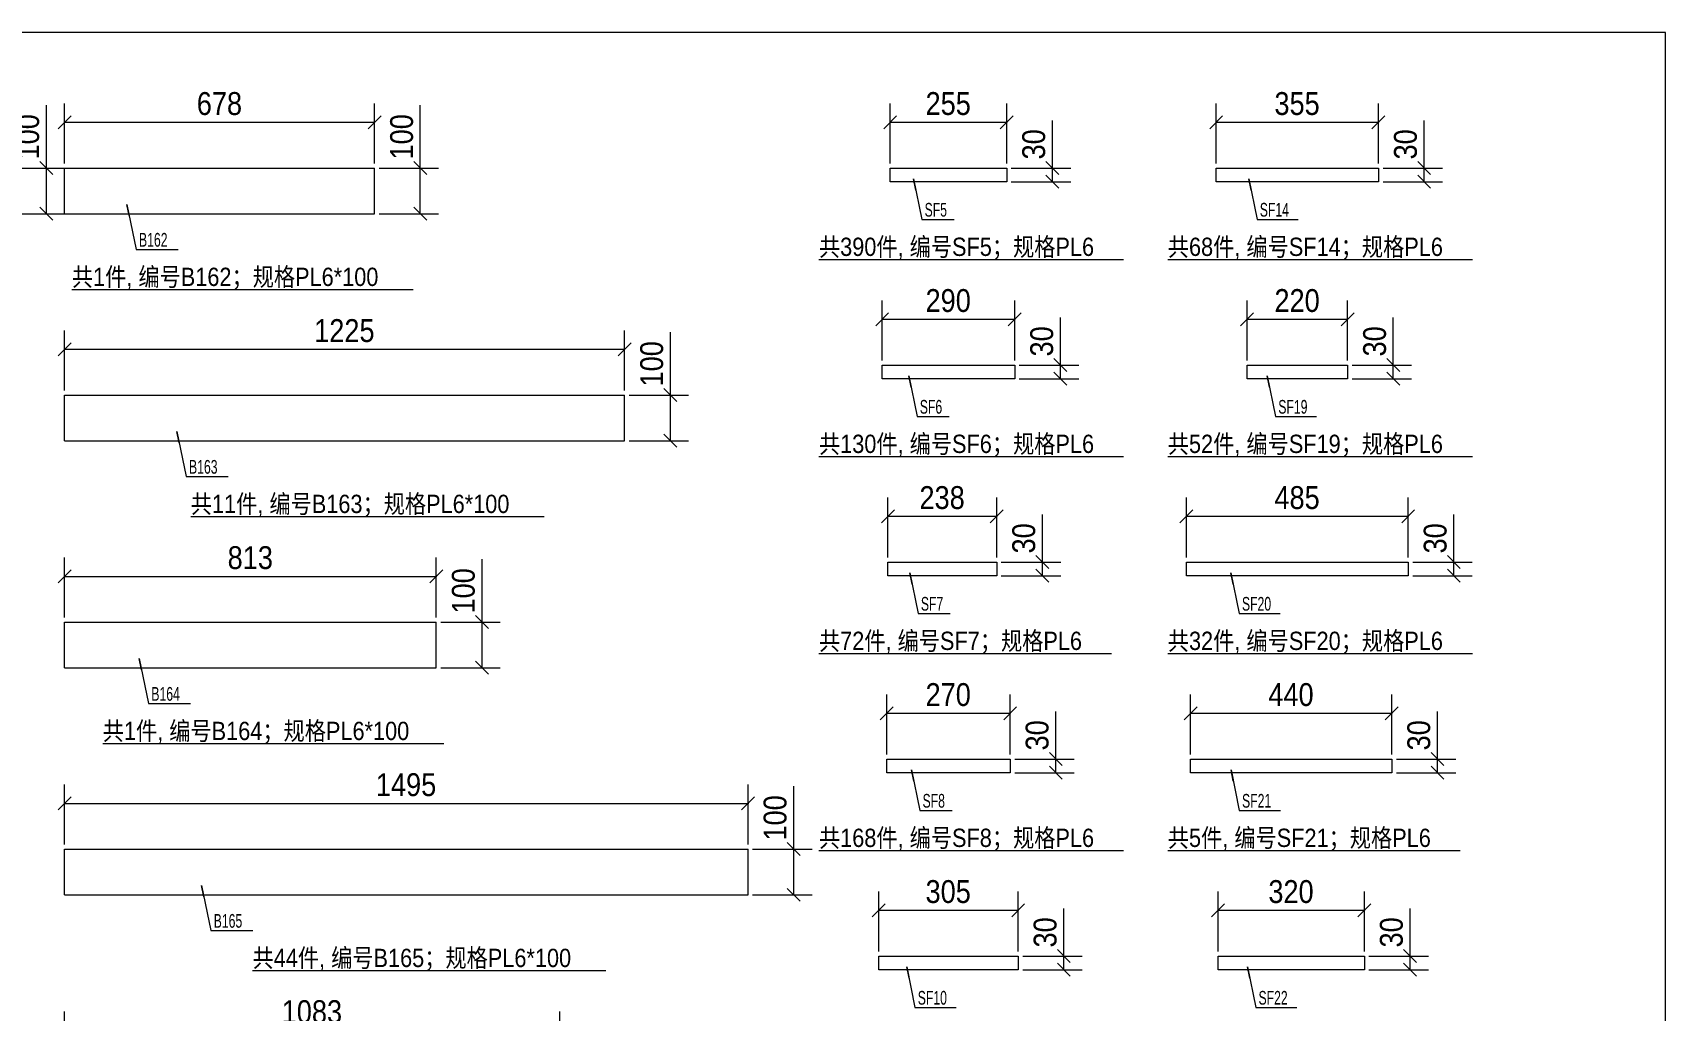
# Model space of a CAD drawing. Header units: inches. Extents: x 0 to 1938, y -2180 to 0.
# Drawn here: x 1580.3 to 1937.5, y -653.8 to -440 of the extents above; entities that cross this region are included whole.
import ezdxf

# ---------------------------------------------------------------- set-up
doc = ezdxf.new("R2010")
doc.units = ezdxf.units.IN
doc.header["$MEASUREMENT"] = 0
doc.linetypes.add('XKITLINE00', pattern=[0])
for name, color, linetype, lineweight in [('DrawingSheet', 5, 'Continuous', 0), ('OtherObjectType', 1, 'Continuous', 0), ('Part', 2, 'Continuous', 0), ('PartMark', 3, 'Continuous', 0), ('Z-DIMENSIONS', 1, 'Continuous', 0)]:
    doc.layers.add(name, color=color, linetype=linetype, lineweight=lineweight)
doc.styles.add('Arial Narrow', font='ARIAL.TTF')
doc.styles.add('romsim', font='ARIAL.TTF')
doc.styles.add('宋体', font='ARIAL.TTF')

# ---------------------------------------------------------------- blocks, each defined once
blk = doc.blocks.new('*A2324')
at = {"layer": 'Part', "color": 2, "linetype": 'XKITLINE00', "lineweight": 0}
for p, q in [((284.85, 385.4), (284.85, 395.4)), ((284.85, 395.4), (352.65, 395.4)), ((352.65, 385.4), (352.65, 395.4)), ((284.85, 385.4), (352.65, 385.4))]:
    blk.add_line(p, q, dxfattribs=at)
blk = doc.blocks.new('*A2325')
at = {"layer": 'Part', "color": 2, "linetype": 'XKITLINE00', "lineweight": 0}
for p, q in [((284.85, 335.75), (284.85, 345.75)), ((284.85, 345.75), (407.35, 345.75)), ((407.35, 335.75), (407.35, 345.75)), ((284.85, 335.75), (407.35, 335.75))]:
    blk.add_line(p, q, dxfattribs=at)
blk = doc.blocks.new('*A2326')
at = {"layer": 'Part', "color": 2, "linetype": 'XKITLINE00', "lineweight": 0}
for p, q in [((284.85, 286.1), (284.85, 296.1)), ((284.85, 296.1), (366.15, 296.1)), ((366.15, 286.1), (366.15, 296.1)), ((284.85, 286.1), (366.15, 286.1))]:
    blk.add_line(p, q, dxfattribs=at)
blk = doc.blocks.new('*A2327')
at = {"layer": 'Part', "color": 2, "linetype": 'XKITLINE00', "lineweight": 0}
for p, q in [((284.85, 236.45), (284.85, 246.45)), ((284.85, 246.45), (434.35, 246.45)), ((434.35, 236.45), (434.35, 246.45)), ((284.85, 236.45), (434.35, 236.45))]:
    blk.add_line(p, q, dxfattribs=at)
blk = doc.blocks.new('*A2331')
at = {"layer": 'Part', "color": 2, "linetype": 'XKITLINE00', "lineweight": 0}
for p, q in [((465.42, 392.4), (465.42, 395.4)), ((465.42, 395.4), (490.92, 395.4)), ((490.92, 395.4), (490.92, 392.4)), ((490.92, 392.4), (465.42, 392.4))]:
    blk.add_line(p, q, dxfattribs=at)
blk = doc.blocks.new('*A2332')
at = {"layer": 'Part', "color": 2, "linetype": 'XKITLINE00', "lineweight": 0}
for p, q in [((463.67, 349.32), (463.67, 352.32)), ((463.67, 352.32), (492.67, 352.32)), ((492.67, 352.32), (492.67, 349.32)), ((492.67, 349.32), (463.67, 349.32))]:
    blk.add_line(p, q, dxfattribs=at)
blk = doc.blocks.new('*A2333')
at = {"layer": 'Part', "color": 2, "linetype": 'XKITLINE00', "lineweight": 0}
for p, q in [((464.94, 306.23), (464.94, 309.23)), ((464.94, 309.23), (488.74, 309.23)), ((488.74, 309.23), (488.74, 306.23)), ((488.74, 306.23), (464.94, 306.23))]:
    blk.add_line(p, q, dxfattribs=at)
blk = doc.blocks.new('*A2334')
at = {"layer": 'Part', "color": 2, "linetype": 'XKITLINE00', "lineweight": 0}
for p, q in [((464.67, 263.15), (464.67, 266.15)), ((464.67, 266.15), (491.67, 266.15)), ((491.67, 266.15), (491.67, 263.15)), ((491.67, 263.15), (464.67, 263.15))]:
    blk.add_line(p, q, dxfattribs=at)
blk = doc.blocks.new('*A2335')
at = {"layer": 'Part', "color": 2, "linetype": 'XKITLINE00', "lineweight": 0}
for p, q in [((462.92, 220.07), (462.92, 223.07)), ((462.92, 223.07), (493.42, 223.07)), ((493.42, 223.07), (493.42, 220.07)), ((493.42, 220.07), (462.92, 220.07))]:
    blk.add_line(p, q, dxfattribs=at)
blk = doc.blocks.new('*A2339')
at = {"layer": 'Part', "color": 2, "linetype": 'XKITLINE00', "lineweight": 0}
for p, q in [((536.74, 392.4), (536.74, 395.4)), ((536.74, 395.4), (572.24, 395.4)), ((572.24, 395.4), (572.24, 392.4)), ((572.24, 392.4), (536.74, 392.4))]:
    blk.add_line(p, q, dxfattribs=at)
blk = doc.blocks.new('*A2340')
at = {"layer": 'Part', "color": 2, "linetype": 'XKITLINE00', "lineweight": 0}
for p, q in [((543.49, 349.32), (543.49, 352.32)), ((543.49, 352.32), (565.49, 352.32)), ((565.49, 352.32), (565.49, 349.32)), ((565.49, 349.32), (543.49, 349.32))]:
    blk.add_line(p, q, dxfattribs=at)
blk = doc.blocks.new('*A2341')
at = {"layer": 'Part', "color": 2, "linetype": 'XKITLINE00', "lineweight": 0}
for p, q in [((530.24, 306.23), (530.24, 309.23)), ((530.24, 309.23), (578.74, 309.23)), ((578.74, 309.23), (578.74, 306.23)), ((578.74, 306.23), (530.24, 306.23))]:
    blk.add_line(p, q, dxfattribs=at)
blk = doc.blocks.new('*A2342')
at = {"layer": 'Part', "color": 2, "linetype": 'XKITLINE00', "lineweight": 0}
for p, q in [((531.16, 263.15), (531.16, 266.15)), ((531.16, 266.15), (575.16, 266.15)), ((575.16, 266.15), (575.16, 263.15)), ((575.16, 263.15), (531.16, 263.15))]:
    blk.add_line(p, q, dxfattribs=at)
blk = doc.blocks.new('*A2343')
at = {"layer": 'Part', "color": 2, "linetype": 'XKITLINE00', "lineweight": 0}
for p, q in [((537.16, 220.07), (537.16, 223.07)), ((537.16, 223.07), (569.16, 223.07)), ((569.16, 223.07), (569.16, 220.07)), ((569.16, 220.07), (537.16, 220.07))]:
    blk.add_line(p, q, dxfattribs=at)
blk = doc.blocks.new('*A2347')
at = {"layer": 'DrawingSheet', "color": 5, "linetype": 'XKITLINE00', "lineweight": 0}
for p, q in [((635, 425), (5, 425)), ((635, 5), (635, 425))]:
    blk.add_line(p, q, dxfattribs=at)
blk = doc.blocks.new('*A2398')
at = {"layer": 'Z-DIMENSIONS', "color": 4, "linetype": 'XKITLINE00', "lineweight": 0}
for p, q in [((280.85, 395.4), (280.85, 409.15)), ((280.85, 395.4), (280.85, 409.15)), ((279.43, 396.81), (282.26, 393.99)), ((271.85, 395.4), (284.85, 395.4)), ((280.85, 385.4), (280.85, 395.4)), ((279.43, 386.81), (282.26, 383.99)), ((271.85, 385.4), (284.85, 385.4))]:
    blk.add_line(p, q, dxfattribs=at)
at = {"layer": 'Z-DIMENSIONS', "color": 7}
for p in [(280.85, 395.4), (280.85, 385.4)]:
    blk.add_point(p, dxfattribs=at)
at = {"layer": 'Z-DIMENSIONS', "color": 7, "style": 'Arial Narrow', "width": 0.85}
blk.add_text('100', height=5, rotation=90.0002, dxfattribs=at).set_placement((279.25, 397.27))
blk = doc.blocks.new('*A2424')
at = {"layer": 'OtherObjectType', "color": 6, "linetype": 'XKITLINE00', "lineweight": 0}
blk.add_line((286.42, 368.85), (361.07, 368.85), dxfattribs=at)
at = {"layer": 'OtherObjectType', "color": 3, "style": '宋体', "width": 0.85}
blk.add_text('共1件, 编号B162；规格PL6*100', height=4, dxfattribs=at).set_placement((286.42, 369.6))
blk = doc.blocks.new('*A2425')
at = {"layer": 'Z-DIMENSIONS', "color": 4, "linetype": 'XKITLINE00', "lineweight": 0}
for p, q in [((284.85, 396.4), (284.85, 409.5)), ((352.65, 396.4), (352.65, 409.5)), ((286.26, 406.81), (283.43, 403.99)), ((284.85, 405.4), (352.65, 405.4)), ((354.06, 406.81), (351.23, 403.99))]:
    blk.add_line(p, q, dxfattribs=at)
at = {"layer": 'Z-DIMENSIONS', "color": 7}
for p in [(284.85, 405.4), (352.65, 405.4)]:
    blk.add_point(p, dxfattribs=at)
at = {"layer": 'Z-DIMENSIONS', "color": 7, "style": 'Arial Narrow', "width": 0.85}
blk.add_text('678', height=5, dxfattribs=at).set_placement((313.75, 407))
blk = doc.blocks.new('*A2426')
at = {"layer": 'Z-DIMENSIONS', "color": 4, "linetype": 'XKITLINE00', "lineweight": 0}
for p, q in [((362.65, 395.4), (362.65, 409.15)), ((362.65, 395.4), (362.65, 409.15)), ((361.23, 396.81), (364.06, 393.99)), ((353.65, 395.4), (366.65, 395.4)), ((362.65, 385.4), (362.65, 395.4)), ((361.23, 386.81), (364.06, 383.99)), ((353.65, 385.4), (366.65, 385.4))]:
    blk.add_line(p, q, dxfattribs=at)
at = {"layer": 'Z-DIMENSIONS', "color": 7}
for p in [(362.65, 395.4), (362.65, 385.4)]:
    blk.add_point(p, dxfattribs=at)
at = {"layer": 'Z-DIMENSIONS', "color": 7, "style": 'Arial Narrow', "width": 0.85}
blk.add_text('100', height=5, rotation=90.0002, dxfattribs=at).set_placement((361.05, 397.27))
blk = doc.blocks.new('*A2427')
at = {"layer": 'PartMark', "color": 4, "linetype": 'XKITLINE00', "lineweight": 0}
for p, q in [((298.44, 387.43), (300.51, 377.6)), ((298.95, 384.98), (298.44, 387.43)), ((300.51, 377.6), (309.69, 377.6))]:
    blk.add_line(p, q, dxfattribs=at)
at = {"layer": 'PartMark', "color": 1, "style": 'romsim', "width": 0.6375}
blk.add_text('B162', height=3, dxfattribs=at).set_placement((301.11, 378.2))
blk = doc.blocks.new('*A2428')
at = {"layer": 'OtherObjectType', "color": 6, "linetype": 'XKITLINE00', "lineweight": 0}
blk.add_line((312.44, 319.2), (389.75, 319.2), dxfattribs=at)
at = {"layer": 'OtherObjectType', "color": 3, "style": '宋体', "width": 0.85}
blk.add_text('共11件, 编号B163；规格PL6*100', height=4, dxfattribs=at).set_placement((312.44, 319.95))
blk = doc.blocks.new('*A2429')
at = {"layer": 'Z-DIMENSIONS', "color": 4, "linetype": 'XKITLINE00', "lineweight": 0}
for p, q in [((286.26, 357.17), (283.43, 354.34)), ((284.85, 346.75), (284.85, 359.85)), ((408.76, 357.17), (405.93, 354.34)), ((407.35, 346.75), (407.35, 359.85)), ((284.85, 355.75), (407.35, 355.75))]:
    blk.add_line(p, q, dxfattribs=at)
at = {"layer": 'Z-DIMENSIONS', "color": 7}
for p in [(284.85, 355.75), (407.35, 355.75)]:
    blk.add_point(p, dxfattribs=at)
at = {"layer": 'Z-DIMENSIONS', "color": 7, "style": 'Arial Narrow', "width": 0.85}
blk.add_text('1225', height=5, dxfattribs=at).set_placement((339.43, 357.35))
blk = doc.blocks.new('*A2430')
at = {"layer": 'Z-DIMENSIONS', "color": 4, "linetype": 'XKITLINE00', "lineweight": 0}
for p, q in [((417.35, 345.75), (417.35, 359.5)), ((417.35, 345.75), (417.35, 359.5)), ((415.93, 347.17), (418.76, 344.34)), ((408.35, 345.75), (421.35, 345.75)), ((417.35, 335.75), (417.35, 345.75)), ((408.35, 335.75), (421.35, 335.75)), ((415.93, 337.17), (418.76, 334.34))]:
    blk.add_line(p, q, dxfattribs=at)
at = {"layer": 'Z-DIMENSIONS', "color": 7}
for p in [(417.35, 345.75), (417.35, 335.75)]:
    blk.add_point(p, dxfattribs=at)
at = {"layer": 'Z-DIMENSIONS', "color": 7, "style": 'Arial Narrow', "width": 0.85}
blk.add_text('100', height=5, rotation=90.0002, dxfattribs=at).set_placement((415.75, 347.63))
blk = doc.blocks.new('*A2431')
at = {"layer": 'PartMark', "color": 4, "linetype": 'XKITLINE00', "lineweight": 0}
for p, q in [((309.38, 337.78), (311.45, 327.95)), ((309.89, 335.33), (309.38, 337.78)), ((311.45, 327.95), (320.63, 327.95))]:
    blk.add_line(p, q, dxfattribs=at)
at = {"layer": 'PartMark', "color": 1, "style": 'romsim', "width": 0.6375}
blk.add_text('B163', height=3, dxfattribs=at).set_placement((312.05, 328.55))
blk = doc.blocks.new('*A2432')
at = {"layer": 'OtherObjectType', "color": 6, "linetype": 'XKITLINE00', "lineweight": 0}
blk.add_line((293.17, 269.55), (367.82, 269.55), dxfattribs=at)
at = {"layer": 'OtherObjectType', "color": 3, "style": '宋体', "width": 0.85}
blk.add_text('共1件, 编号B164；规格PL6*100', height=4, dxfattribs=at).set_placement((293.17, 270.3))
blk = doc.blocks.new('*A2433')
at = {"layer": 'Z-DIMENSIONS', "color": 4, "linetype": 'XKITLINE00', "lineweight": 0}
for p, q in [((286.26, 307.52), (283.43, 304.69)), ((284.85, 297.1), (284.85, 310.2)), ((367.56, 307.52), (364.73, 304.69)), ((366.15, 297.1), (366.15, 310.2)), ((284.85, 306.1), (366.15, 306.1))]:
    blk.add_line(p, q, dxfattribs=at)
at = {"layer": 'Z-DIMENSIONS', "color": 7}
for p in [(284.85, 306.1), (366.15, 306.1)]:
    blk.add_point(p, dxfattribs=at)
at = {"layer": 'Z-DIMENSIONS', "color": 7, "style": 'Arial Narrow', "width": 0.85}
blk.add_text('813', height=5, dxfattribs=at).set_placement((320.5, 307.7))
blk = doc.blocks.new('*A2434')
at = {"layer": 'Z-DIMENSIONS', "color": 4, "linetype": 'XKITLINE00', "lineweight": 0}
for p, q in [((376.15, 296.1), (376.15, 309.85)), ((376.15, 296.1), (376.15, 309.85)), ((374.73, 297.52), (377.56, 294.69)), ((367.15, 296.1), (380.15, 296.1)), ((376.15, 286.1), (376.15, 296.1)), ((367.15, 286.1), (380.15, 286.1)), ((374.73, 287.52), (377.56, 284.69))]:
    blk.add_line(p, q, dxfattribs=at)
at = {"layer": 'Z-DIMENSIONS', "color": 7}
for p in [(376.15, 296.1), (376.15, 286.1)]:
    blk.add_point(p, dxfattribs=at)
at = {"layer": 'Z-DIMENSIONS', "color": 7, "style": 'Arial Narrow', "width": 0.85}
blk.add_text('100', height=5, rotation=90.0002, dxfattribs=at).set_placement((374.55, 297.98))
blk = doc.blocks.new('*A2435')
at = {"layer": 'PartMark', "color": 4, "linetype": 'XKITLINE00', "lineweight": 0}
for p, q in [((301.14, 288.13), (303.21, 278.3)), ((301.65, 285.69), (301.14, 288.13)), ((303.21, 278.3), (312.39, 278.3))]:
    blk.add_line(p, q, dxfattribs=at)
at = {"layer": 'PartMark', "color": 1, "style": 'romsim', "width": 0.6375}
blk.add_text('B164', height=3, dxfattribs=at).set_placement((303.81, 278.9))
blk = doc.blocks.new('*A2436')
at = {"layer": 'OtherObjectType', "color": 6, "linetype": 'XKITLINE00', "lineweight": 0}
blk.add_line((325.94, 219.91), (403.25, 219.91), dxfattribs=at)
at = {"layer": 'OtherObjectType', "color": 3, "style": '宋体', "width": 0.85}
blk.add_text('共44件, 编号B165；规格PL6*100', height=4, dxfattribs=at).set_placement((325.94, 220.66))
blk = doc.blocks.new('*A2437')
at = {"layer": 'Z-DIMENSIONS', "color": 4, "linetype": 'XKITLINE00', "lineweight": 0}
for p, q in [((286.26, 257.87), (283.43, 255.04)), ((284.85, 247.45), (284.85, 260.55)), ((435.76, 257.87), (432.93, 255.04)), ((434.35, 247.45), (434.35, 260.55)), ((284.85, 256.45), (434.35, 256.45))]:
    blk.add_line(p, q, dxfattribs=at)
at = {"layer": 'Z-DIMENSIONS', "color": 7}
for p in [(284.85, 256.45), (434.35, 256.45)]:
    blk.add_point(p, dxfattribs=at)
at = {"layer": 'Z-DIMENSIONS', "color": 7, "style": 'Arial Narrow', "width": 0.85}
blk.add_text('1495', height=5, dxfattribs=at).set_placement((352.93, 258.05))
blk = doc.blocks.new('*A2438')
at = {"layer": 'Z-DIMENSIONS', "color": 4, "linetype": 'XKITLINE00', "lineweight": 0}
for p, q in [((444.35, 246.45), (444.35, 260.2)), ((444.35, 246.45), (444.35, 260.2)), ((435.35, 246.45), (448.35, 246.45)), ((442.93, 247.87), (445.76, 245.04)), ((444.35, 236.45), (444.35, 246.45)), ((435.35, 236.45), (448.35, 236.45)), ((442.93, 237.87), (445.76, 235.04))]:
    blk.add_line(p, q, dxfattribs=at)
at = {"layer": 'Z-DIMENSIONS', "color": 7}
for p in [(444.35, 246.45), (444.35, 236.45)]:
    blk.add_point(p, dxfattribs=at)
at = {"layer": 'Z-DIMENSIONS', "color": 7, "style": 'Arial Narrow', "width": 0.85}
blk.add_text('100', height=5, rotation=90.0002, dxfattribs=at).set_placement((442.75, 248.33))
blk = doc.blocks.new('*A2439')
at = {"layer": 'PartMark', "color": 4, "linetype": 'XKITLINE00', "lineweight": 0}
for p, q in [((314.78, 238.48), (316.85, 228.66)), ((315.29, 236.04), (314.78, 238.48)), ((316.85, 228.66), (326.03, 228.66))]:
    blk.add_line(p, q, dxfattribs=at)
at = {"layer": 'PartMark', "color": 1, "style": 'romsim', "width": 0.6375}
blk.add_text('B165', height=3, dxfattribs=at).set_placement((317.45, 229.26))
blk = doc.blocks.new('*A2441')
at = {"layer": 'Z-DIMENSIONS', "color": 4, "linetype": 'XKITLINE00', "lineweight": 0}
for p, q in [((284.85, 197.81), (284.85, 210.91)), ((393.15, 197.81), (393.15, 210.91)), ((286.26, 208.22), (283.43, 205.39)), ((394.56, 208.22), (391.73, 205.39)), ((284.85, 206.81), (393.15, 206.81))]:
    blk.add_line(p, q, dxfattribs=at)
at = {"layer": 'Z-DIMENSIONS', "color": 7}
for p in [(284.85, 206.81), (393.15, 206.81)]:
    blk.add_point(p, dxfattribs=at)
at = {"layer": 'Z-DIMENSIONS', "color": 7, "style": 'Arial Narrow', "width": 0.85}
blk.add_text('1083', height=5, dxfattribs=at).set_placement((332.33, 208.41))
blk = doc.blocks.new('*A2460')
at = {"layer": 'OtherObjectType', "color": 6, "linetype": 'XKITLINE00', "lineweight": 0}
blk.add_line((449.85, 375.42), (516.5, 375.42), dxfattribs=at)
at = {"layer": 'OtherObjectType', "color": 3, "style": '宋体', "width": 0.85}
blk.add_text('共390件, 编号SF5；规格PL6', height=4, dxfattribs=at).set_placement((449.85, 376.17))
blk = doc.blocks.new('*A2461')
at = {"layer": 'Z-DIMENSIONS', "color": 4, "linetype": 'XKITLINE00', "lineweight": 0}
for p, q in [((500.92, 395.4), (500.92, 405.82)), ((500.92, 395.4), (500.92, 405.82)), ((499.51, 396.81), (502.34, 393.99)), ((491.92, 395.4), (504.92, 395.4)), ((499.51, 393.81), (502.34, 390.99)), ((500.92, 392.4), (500.92, 395.4)), ((491.92, 392.4), (504.92, 392.4))]:
    blk.add_line(p, q, dxfattribs=at)
at = {"layer": 'Z-DIMENSIONS', "color": 7}
for p in [(500.92, 395.4), (500.92, 392.4)]:
    blk.add_point(p, dxfattribs=at)
at = {"layer": 'Z-DIMENSIONS', "color": 7, "style": 'Arial Narrow', "width": 0.85}
blk.add_text('30', height=5, rotation=90.0002, dxfattribs=at).set_placement((499.32, 397.28))
blk = doc.blocks.new('*A2462')
at = {"layer": 'Z-DIMENSIONS', "color": 4, "linetype": 'XKITLINE00', "lineweight": 0}
for p, q in [((465.42, 396.4), (465.42, 409.5)), ((490.92, 396.4), (490.92, 409.5)), ((466.84, 406.81), (464.01, 403.99)), ((465.42, 405.4), (490.92, 405.4)), ((492.34, 406.81), (489.51, 403.99))]:
    blk.add_line(p, q, dxfattribs=at)
at = {"layer": 'Z-DIMENSIONS', "color": 7}
for p in [(465.42, 405.4), (490.92, 405.4)]:
    blk.add_point(p, dxfattribs=at)
at = {"layer": 'Z-DIMENSIONS', "color": 7, "style": 'Arial Narrow', "width": 0.85}
blk.add_text('255', height=5, dxfattribs=at).set_placement((473.17, 407))
blk = doc.blocks.new('*A2463')
at = {"layer": 'PartMark', "color": 4, "linetype": 'XKITLINE00', "lineweight": 0}
for p, q in [((470.55, 393.03), (472.36, 384.17)), ((471.05, 390.58), (470.55, 393.03)), ((472.36, 384.17), (479.41, 384.17))]:
    blk.add_line(p, q, dxfattribs=at)
at = {"layer": 'PartMark', "color": 4, "style": 'romsim', "width": 0.6375}
blk.add_text('SF5', height=3, dxfattribs=at).set_placement((472.96, 384.77))
blk = doc.blocks.new('*A2464')
at = {"layer": 'OtherObjectType', "color": 6, "linetype": 'XKITLINE00', "lineweight": 0}
blk.add_line((449.85, 332.33), (516.5, 332.33), dxfattribs=at)
at = {"layer": 'OtherObjectType', "color": 3, "style": '宋体', "width": 0.85}
blk.add_text('共130件, 编号SF6；规格PL6', height=4, dxfattribs=at).set_placement((449.85, 333.08))
blk = doc.blocks.new('*A2465')
at = {"layer": 'Z-DIMENSIONS', "color": 4, "linetype": 'XKITLINE00', "lineweight": 0}
for p, q in [((502.67, 352.32), (502.67, 362.73)), ((502.67, 352.32), (502.67, 362.73)), ((501.26, 353.73), (504.09, 350.9)), ((493.67, 352.32), (506.67, 352.32)), ((501.26, 350.73), (504.09, 347.9)), ((502.67, 349.32), (502.67, 352.32)), ((493.67, 349.32), (506.67, 349.32))]:
    blk.add_line(p, q, dxfattribs=at)
at = {"layer": 'Z-DIMENSIONS', "color": 7}
for p in [(502.67, 352.32), (502.67, 349.32)]:
    blk.add_point(p, dxfattribs=at)
at = {"layer": 'Z-DIMENSIONS', "color": 7, "style": 'Arial Narrow', "width": 0.85}
blk.add_text('30', height=5, rotation=90.0002, dxfattribs=at).set_placement((501.07, 354.19))
blk = doc.blocks.new('*A2466')
at = {"layer": 'Z-DIMENSIONS', "color": 4, "linetype": 'XKITLINE00', "lineweight": 0}
for p, q in [((463.67, 353.32), (463.67, 366.42)), ((492.67, 353.32), (492.67, 366.42)), ((465.09, 363.73), (462.26, 360.9)), ((463.67, 362.32), (492.67, 362.32)), ((494.09, 363.73), (491.26, 360.9))]:
    blk.add_line(p, q, dxfattribs=at)
at = {"layer": 'Z-DIMENSIONS', "color": 7}
for p in [(463.67, 362.32), (492.67, 362.32)]:
    blk.add_point(p, dxfattribs=at)
at = {"layer": 'Z-DIMENSIONS', "color": 7, "style": 'Arial Narrow', "width": 0.85}
blk.add_text('290', height=5, dxfattribs=at).set_placement((473.17, 363.92))
blk = doc.blocks.new('*A2467')
at = {"layer": 'PartMark', "color": 4, "linetype": 'XKITLINE00', "lineweight": 0}
for p, q in [((469.5, 349.95), (471.31, 341.08)), ((470, 347.5), (469.5, 349.95)), ((471.31, 341.08), (478.36, 341.08))]:
    blk.add_line(p, q, dxfattribs=at)
at = {"layer": 'PartMark', "color": 4, "style": 'romsim', "width": 0.6375}
blk.add_text('SF6', height=3, dxfattribs=at).set_placement((471.91, 341.68))
blk = doc.blocks.new('*A2468')
at = {"layer": 'OtherObjectType', "color": 6, "linetype": 'XKITLINE00', "lineweight": 0}
blk.add_line((449.85, 289.25), (513.83, 289.25), dxfattribs=at)
at = {"layer": 'OtherObjectType', "color": 3, "style": '宋体', "width": 0.85}
blk.add_text('共72件, 编号SF7；规格PL6', height=4, dxfattribs=at).set_placement((449.85, 290))
blk = doc.blocks.new('*A2469')
at = {"layer": 'Z-DIMENSIONS', "color": 4, "linetype": 'XKITLINE00', "lineweight": 0}
for p, q in [((498.74, 309.23), (498.74, 319.65)), ((498.74, 309.23), (498.74, 319.65)), ((489.74, 309.23), (502.74, 309.23)), ((497.33, 310.65), (500.15, 307.82)), ((497.33, 307.65), (500.15, 304.82)), ((498.74, 306.23), (498.74, 309.23)), ((489.74, 306.23), (502.74, 306.23))]:
    blk.add_line(p, q, dxfattribs=at)
at = {"layer": 'Z-DIMENSIONS', "color": 7}
for p in [(498.74, 309.23), (498.74, 306.23)]:
    blk.add_point(p, dxfattribs=at)
at = {"layer": 'Z-DIMENSIONS', "color": 7, "style": 'Arial Narrow', "width": 0.85}
blk.add_text('30', height=5, rotation=90.0002, dxfattribs=at).set_placement((497.14, 311.11))
blk = doc.blocks.new('*A2470')
at = {"layer": 'Z-DIMENSIONS', "color": 4, "linetype": 'XKITLINE00', "lineweight": 0}
for p, q in [((464.94, 310.23), (464.94, 323.33)), ((488.74, 310.23), (488.74, 323.33)), ((466.35, 320.65), (463.53, 317.82)), ((464.94, 319.23), (488.74, 319.23)), ((490.15, 320.65), (487.33, 317.82))]:
    blk.add_line(p, q, dxfattribs=at)
at = {"layer": 'Z-DIMENSIONS', "color": 7}
for p in [(464.94, 319.23), (488.74, 319.23)]:
    blk.add_point(p, dxfattribs=at)
at = {"layer": 'Z-DIMENSIONS', "color": 7, "style": 'Arial Narrow', "width": 0.85}
blk.add_text('238', height=5, dxfattribs=at).set_placement((471.84, 320.83))
blk = doc.blocks.new('*A2471')
at = {"layer": 'PartMark', "color": 4, "linetype": 'XKITLINE00', "lineweight": 0}
for p, q in [((469.73, 306.86), (471.54, 298)), ((470.23, 304.41), (469.73, 306.86)), ((471.54, 298), (478.58, 298))]:
    blk.add_line(p, q, dxfattribs=at)
at = {"layer": 'PartMark', "color": 4, "style": 'romsim', "width": 0.6375}
blk.add_text('SF7', height=3, dxfattribs=at).set_placement((472.14, 298.6))
blk = doc.blocks.new('*A2472')
at = {"layer": 'OtherObjectType', "color": 6, "linetype": 'XKITLINE00', "lineweight": 0}
blk.add_line((449.85, 246.17), (516.5, 246.17), dxfattribs=at)
at = {"layer": 'OtherObjectType', "color": 3, "style": '宋体', "width": 0.85}
blk.add_text('共168件, 编号SF8；规格PL6', height=4, dxfattribs=at).set_placement((449.85, 246.92))
blk = doc.blocks.new('*A2473')
at = {"layer": 'Z-DIMENSIONS', "color": 4, "linetype": 'XKITLINE00', "lineweight": 0}
for p, q in [((501.67, 266.15), (501.67, 276.57)), ((501.67, 266.15), (501.67, 276.57)), ((492.67, 266.15), (505.67, 266.15)), ((500.26, 267.57), (503.09, 264.74)), ((500.26, 264.57), (503.09, 261.74)), ((501.67, 263.15), (501.67, 266.15)), ((492.67, 263.15), (505.67, 263.15))]:
    blk.add_line(p, q, dxfattribs=at)
at = {"layer": 'Z-DIMENSIONS', "color": 7}
for p in [(501.67, 266.15), (501.67, 263.15)]:
    blk.add_point(p, dxfattribs=at)
at = {"layer": 'Z-DIMENSIONS', "color": 7, "style": 'Arial Narrow', "width": 0.85}
blk.add_text('30', height=5, rotation=90.0002, dxfattribs=at).set_placement((500.07, 268.03))
blk = doc.blocks.new('*A2474')
at = {"layer": 'Z-DIMENSIONS', "color": 4, "linetype": 'XKITLINE00', "lineweight": 0}
for p, q in [((464.67, 267.15), (464.67, 280.25)), ((491.67, 267.15), (491.67, 280.25)), ((466.09, 277.57), (463.26, 274.74)), ((464.67, 276.15), (491.67, 276.15)), ((493.09, 277.57), (490.26, 274.74))]:
    blk.add_line(p, q, dxfattribs=at)
at = {"layer": 'Z-DIMENSIONS', "color": 7}
for p in [(464.67, 276.15), (491.67, 276.15)]:
    blk.add_point(p, dxfattribs=at)
at = {"layer": 'Z-DIMENSIONS', "color": 7, "style": 'Arial Narrow', "width": 0.85}
blk.add_text('270', height=5, dxfattribs=at).set_placement((473.17, 277.75))
blk = doc.blocks.new('*A2475')
at = {"layer": 'PartMark', "color": 4, "linetype": 'XKITLINE00', "lineweight": 0}
for p, q in [((470.1, 263.78), (471.91, 254.92)), ((470.6, 261.33), (470.1, 263.78)), ((471.91, 254.92), (478.96, 254.92))]:
    blk.add_line(p, q, dxfattribs=at)
at = {"layer": 'PartMark', "color": 4, "style": 'romsim', "width": 0.6375}
blk.add_text('SF8', height=3, dxfattribs=at).set_placement((472.51, 255.52))
blk = doc.blocks.new('*A2477')
at = {"layer": 'Z-DIMENSIONS', "color": 4, "linetype": 'XKITLINE00', "lineweight": 0}
for p, q in [((503.42, 223.07), (503.42, 233.48)), ((503.42, 223.07), (503.42, 233.48)), ((494.42, 223.07), (507.42, 223.07)), ((502.01, 224.48), (504.84, 221.66)), ((502.01, 221.48), (504.84, 218.66)), ((503.42, 220.07), (503.42, 223.07)), ((494.42, 220.07), (507.42, 220.07))]:
    blk.add_line(p, q, dxfattribs=at)
at = {"layer": 'Z-DIMENSIONS', "color": 7}
for p in [(503.42, 223.07), (503.42, 220.07)]:
    blk.add_point(p, dxfattribs=at)
at = {"layer": 'Z-DIMENSIONS', "color": 7, "style": 'Arial Narrow', "width": 0.85}
blk.add_text('30', height=5, rotation=90.0002, dxfattribs=at).set_placement((501.82, 224.94))
blk = doc.blocks.new('*A2478')
at = {"layer": 'Z-DIMENSIONS', "color": 4, "linetype": 'XKITLINE00', "lineweight": 0}
for p, q in [((462.92, 224.07), (462.92, 237.17)), ((493.42, 224.07), (493.42, 237.17)), ((464.34, 234.48), (461.51, 231.66)), ((462.92, 233.07), (493.42, 233.07)), ((494.84, 234.48), (492.01, 231.66))]:
    blk.add_line(p, q, dxfattribs=at)
at = {"layer": 'Z-DIMENSIONS', "color": 7}
for p in [(462.92, 233.07), (493.42, 233.07)]:
    blk.add_point(p, dxfattribs=at)
at = {"layer": 'Z-DIMENSIONS', "color": 7, "style": 'Arial Narrow', "width": 0.85}
blk.add_text('305', height=5, dxfattribs=at).set_placement((473.17, 234.67))
blk = doc.blocks.new('*A2479')
at = {"layer": 'PartMark', "color": 4, "linetype": 'XKITLINE00', "lineweight": 0}
for p, q in [((469.05, 220.7), (470.86, 211.84)), ((469.55, 218.25), (469.05, 220.7)), ((470.86, 211.84), (479.86, 211.84))]:
    blk.add_line(p, q, dxfattribs=at)
at = {"layer": 'PartMark', "color": 4, "style": 'romsim', "width": 0.6375}
blk.add_text('SF10', height=3, dxfattribs=at).set_placement((471.46, 212.44))
blk = doc.blocks.new('*A2492')
at = {"layer": 'OtherObjectType', "color": 6, "linetype": 'XKITLINE00', "lineweight": 0}
blk.add_line((526.16, 375.42), (592.81, 375.42), dxfattribs=at)
at = {"layer": 'OtherObjectType', "color": 3, "style": '宋体', "width": 0.85}
blk.add_text('共68件, 编号SF14；规格PL6', height=4, dxfattribs=at).set_placement((526.16, 376.17))
blk = doc.blocks.new('*A2493')
at = {"layer": 'Z-DIMENSIONS', "color": 4, "linetype": 'XKITLINE00', "lineweight": 0}
for p, q in [((582.24, 395.4), (582.24, 405.82)), ((582.24, 395.4), (582.24, 405.82)), ((580.82, 396.81), (583.65, 393.99)), ((573.24, 395.4), (586.24, 395.4)), ((580.82, 393.81), (583.65, 390.99)), ((582.24, 392.4), (582.24, 395.4)), ((573.24, 392.4), (586.24, 392.4))]:
    blk.add_line(p, q, dxfattribs=at)
at = {"layer": 'Z-DIMENSIONS', "color": 7}
for p in [(582.24, 395.4), (582.24, 392.4)]:
    blk.add_point(p, dxfattribs=at)
at = {"layer": 'Z-DIMENSIONS', "color": 7, "style": 'Arial Narrow', "width": 0.85}
blk.add_text('30', height=5, rotation=90.0002, dxfattribs=at).set_placement((580.64, 397.27))
blk = doc.blocks.new('*A2494')
at = {"layer": 'Z-DIMENSIONS', "color": 4, "linetype": 'XKITLINE00', "lineweight": 0}
for p, q in [((536.74, 396.4), (536.74, 409.5)), ((572.24, 396.4), (572.24, 409.5)), ((538.15, 406.81), (535.32, 403.99)), ((536.74, 405.4), (572.24, 405.4)), ((573.65, 406.81), (570.82, 403.99))]:
    blk.add_line(p, q, dxfattribs=at)
at = {"layer": 'Z-DIMENSIONS', "color": 7}
for p in [(536.74, 405.4), (572.24, 405.4)]:
    blk.add_point(p, dxfattribs=at)
at = {"layer": 'Z-DIMENSIONS', "color": 7, "style": 'Arial Narrow', "width": 0.85}
blk.add_text('355', height=5, dxfattribs=at).set_placement((549.49, 407))
blk = doc.blocks.new('*A2495')
at = {"layer": 'PartMark', "color": 4, "linetype": 'XKITLINE00', "lineweight": 0}
for p, q in [((543.87, 393.03), (545.68, 384.17)), ((544.37, 390.58), (543.87, 393.03)), ((545.68, 384.17), (554.67, 384.17))]:
    blk.add_line(p, q, dxfattribs=at)
at = {"layer": 'PartMark', "color": 4, "style": 'romsim', "width": 0.6375}
blk.add_text('SF14', height=3, dxfattribs=at).set_placement((546.28, 384.77))
blk = doc.blocks.new('*A2496')
at = {"layer": 'OtherObjectType', "color": 6, "linetype": 'XKITLINE00', "lineweight": 0}
blk.add_line((526.16, 332.33), (592.81, 332.33), dxfattribs=at)
at = {"layer": 'OtherObjectType', "color": 3, "style": '宋体', "width": 0.85}
blk.add_text('共52件, 编号SF19；规格PL6', height=4, dxfattribs=at).set_placement((526.16, 333.08))
blk = doc.blocks.new('*A2497')
at = {"layer": 'Z-DIMENSIONS', "color": 4, "linetype": 'XKITLINE00', "lineweight": 0}
for p, q in [((543.49, 353.32), (543.49, 366.42)), ((565.49, 353.32), (565.49, 366.42)), ((544.9, 363.73), (542.07, 360.9)), ((543.49, 362.32), (565.49, 362.32)), ((566.9, 363.73), (564.07, 360.9))]:
    blk.add_line(p, q, dxfattribs=at)
at = {"layer": 'Z-DIMENSIONS', "color": 7}
for p in [(543.49, 362.32), (565.49, 362.32)]:
    blk.add_point(p, dxfattribs=at)
at = {"layer": 'Z-DIMENSIONS', "color": 7, "style": 'Arial Narrow', "width": 0.85}
blk.add_text('220', height=5, dxfattribs=at).set_placement((549.49, 363.92))
blk = doc.blocks.new('*A2498')
at = {"layer": 'Z-DIMENSIONS', "color": 4, "linetype": 'XKITLINE00', "lineweight": 0}
for p, q in [((575.49, 352.32), (575.49, 362.73)), ((575.49, 352.32), (575.49, 362.73)), ((574.07, 353.73), (576.9, 350.9)), ((566.49, 352.32), (579.49, 352.32)), ((574.07, 350.73), (576.9, 347.9)), ((575.49, 349.32), (575.49, 352.32)), ((566.49, 349.32), (579.49, 349.32))]:
    blk.add_line(p, q, dxfattribs=at)
at = {"layer": 'Z-DIMENSIONS', "color": 7}
for p in [(575.49, 352.32), (575.49, 349.32)]:
    blk.add_point(p, dxfattribs=at)
at = {"layer": 'Z-DIMENSIONS', "color": 7, "style": 'Arial Narrow', "width": 0.85}
blk.add_text('30', height=5, rotation=90.0002, dxfattribs=at).set_placement((573.89, 354.19))
blk = doc.blocks.new('*A2499')
at = {"layer": 'PartMark', "color": 4, "linetype": 'XKITLINE00', "lineweight": 0}
for p, q in [((547.92, 349.95), (549.73, 341.08)), ((548.42, 347.5), (547.92, 349.95)), ((549.73, 341.08), (558.72, 341.08))]:
    blk.add_line(p, q, dxfattribs=at)
at = {"layer": 'PartMark', "color": 4, "style": 'romsim', "width": 0.6375}
blk.add_text('SF19', height=3, dxfattribs=at).set_placement((550.33, 341.68))
blk = doc.blocks.new('*A2500')
at = {"layer": 'OtherObjectType', "color": 6, "linetype": 'XKITLINE00', "lineweight": 0}
blk.add_line((526.16, 289.25), (592.81, 289.25), dxfattribs=at)
at = {"layer": 'OtherObjectType', "color": 3, "style": '宋体', "width": 0.85}
blk.add_text('共32件, 编号SF20；规格PL6', height=4, dxfattribs=at).set_placement((526.16, 290))
blk = doc.blocks.new('*A2501')
at = {"layer": 'Z-DIMENSIONS', "color": 4, "linetype": 'XKITLINE00', "lineweight": 0}
for p, q in [((530.24, 310.23), (530.24, 323.33)), ((578.74, 310.23), (578.74, 323.33)), ((531.65, 320.65), (528.82, 317.82)), ((530.24, 319.23), (578.74, 319.23)), ((580.15, 320.65), (577.32, 317.82))]:
    blk.add_line(p, q, dxfattribs=at)
at = {"layer": 'Z-DIMENSIONS', "color": 7}
for p in [(530.24, 319.23), (578.74, 319.23)]:
    blk.add_point(p, dxfattribs=at)
at = {"layer": 'Z-DIMENSIONS', "color": 7, "style": 'Arial Narrow', "width": 0.85}
blk.add_text('485', height=5, dxfattribs=at).set_placement((549.49, 320.83))
blk = doc.blocks.new('*A2502')
at = {"layer": 'Z-DIMENSIONS', "color": 4, "linetype": 'XKITLINE00', "lineweight": 0}
for p, q in [((588.74, 309.23), (588.74, 319.65)), ((588.74, 309.23), (588.74, 319.65)), ((579.74, 309.23), (592.74, 309.23)), ((587.32, 310.65), (590.15, 307.82)), ((587.32, 307.65), (590.15, 304.82)), ((588.74, 306.23), (588.74, 309.23)), ((579.74, 306.23), (592.74, 306.23))]:
    blk.add_line(p, q, dxfattribs=at)
at = {"layer": 'Z-DIMENSIONS', "color": 7}
for p in [(588.74, 309.23), (588.74, 306.23)]:
    blk.add_point(p, dxfattribs=at)
at = {"layer": 'Z-DIMENSIONS', "color": 7, "style": 'Arial Narrow', "width": 0.85}
blk.add_text('30', height=5, rotation=90.0002, dxfattribs=at).set_placement((587.14, 311.11))
blk = doc.blocks.new('*A2503')
at = {"layer": 'PartMark', "color": 4, "linetype": 'XKITLINE00', "lineweight": 0}
for p, q in [((539.97, 306.86), (541.78, 298)), ((540.47, 304.41), (539.97, 306.86)), ((541.78, 298), (550.77, 298))]:
    blk.add_line(p, q, dxfattribs=at)
at = {"layer": 'PartMark', "color": 4, "style": 'romsim', "width": 0.6375}
blk.add_text('SF20', height=3, dxfattribs=at).set_placement((542.38, 298.6))
blk = doc.blocks.new('*A2504')
at = {"layer": 'OtherObjectType', "color": 6, "linetype": 'XKITLINE00', "lineweight": 0}
blk.add_line((526.16, 246.17), (590.15, 246.17), dxfattribs=at)
at = {"layer": 'OtherObjectType', "color": 3, "style": '宋体', "width": 0.85}
blk.add_text('共5件, 编号SF21；规格PL6', height=4, dxfattribs=at).set_placement((526.16, 246.92))
blk = doc.blocks.new('*A2505')
at = {"layer": 'Z-DIMENSIONS', "color": 4, "linetype": 'XKITLINE00', "lineweight": 0}
for p, q in [((531.16, 267.15), (531.16, 280.25)), ((575.16, 267.15), (575.16, 280.25)), ((532.57, 277.57), (529.74, 274.74)), ((531.16, 276.15), (575.16, 276.15)), ((576.57, 277.57), (573.74, 274.74))]:
    blk.add_line(p, q, dxfattribs=at)
at = {"layer": 'Z-DIMENSIONS', "color": 7}
for p in [(531.16, 276.15), (575.16, 276.15)]:
    blk.add_point(p, dxfattribs=at)
at = {"layer": 'Z-DIMENSIONS', "color": 7, "style": 'Arial Narrow', "width": 0.85}
blk.add_text('440', height=5, dxfattribs=at).set_placement((548.16, 277.75))
blk = doc.blocks.new('*A2506')
at = {"layer": 'Z-DIMENSIONS', "color": 4, "linetype": 'XKITLINE00', "lineweight": 0}
for p, q in [((585.16, 266.15), (585.16, 276.57)), ((585.16, 266.15), (585.16, 276.57)), ((576.16, 266.15), (589.16, 266.15)), ((583.74, 267.57), (586.57, 264.74)), ((583.74, 264.57), (586.57, 261.74)), ((585.16, 263.15), (585.16, 266.15)), ((576.16, 263.15), (589.16, 263.15))]:
    blk.add_line(p, q, dxfattribs=at)
at = {"layer": 'Z-DIMENSIONS', "color": 7}
for p in [(585.16, 266.15), (585.16, 263.15)]:
    blk.add_point(p, dxfattribs=at)
at = {"layer": 'Z-DIMENSIONS', "color": 7, "style": 'Arial Narrow', "width": 0.85}
blk.add_text('30', height=5, rotation=90.0002, dxfattribs=at).set_placement((583.56, 268.03))
blk = doc.blocks.new('*A2507')
at = {"layer": 'PartMark', "color": 4, "linetype": 'XKITLINE00', "lineweight": 0}
for p, q in [((539.99, 263.78), (541.8, 254.92)), ((540.49, 261.33), (539.99, 263.78)), ((541.8, 254.92), (550.79, 254.92))]:
    blk.add_line(p, q, dxfattribs=at)
at = {"layer": 'PartMark', "color": 4, "style": 'romsim', "width": 0.6375}
blk.add_text('SF21', height=3, dxfattribs=at).set_placement((542.4, 255.52))
blk = doc.blocks.new('*A2509')
at = {"layer": 'Z-DIMENSIONS', "color": 4, "linetype": 'XKITLINE00', "lineweight": 0}
for p, q in [((537.16, 224.07), (537.16, 237.17)), ((569.16, 224.07), (569.16, 237.17)), ((538.57, 234.48), (535.74, 231.66)), ((537.16, 233.07), (569.16, 233.07)), ((570.57, 234.48), (567.74, 231.66))]:
    blk.add_line(p, q, dxfattribs=at)
at = {"layer": 'Z-DIMENSIONS', "color": 7}
for p in [(537.16, 233.07), (569.16, 233.07)]:
    blk.add_point(p, dxfattribs=at)
at = {"layer": 'Z-DIMENSIONS', "color": 7, "style": 'Arial Narrow', "width": 0.85}
blk.add_text('320', height=5, dxfattribs=at).set_placement((548.16, 234.67))
blk = doc.blocks.new('*A2510')
at = {"layer": 'Z-DIMENSIONS', "color": 4, "linetype": 'XKITLINE00', "lineweight": 0}
for p, q in [((579.16, 223.07), (579.16, 233.48)), ((579.16, 223.07), (579.16, 233.48)), ((570.16, 223.07), (583.16, 223.07)), ((577.74, 224.48), (580.57, 221.66)), ((577.74, 221.48), (580.57, 218.66)), ((579.16, 220.07), (579.16, 223.07)), ((570.16, 220.07), (583.16, 220.07))]:
    blk.add_line(p, q, dxfattribs=at)
at = {"layer": 'Z-DIMENSIONS', "color": 7}
for p in [(579.16, 223.07), (579.16, 220.07)]:
    blk.add_point(p, dxfattribs=at)
at = {"layer": 'Z-DIMENSIONS', "color": 7, "style": 'Arial Narrow', "width": 0.85}
blk.add_text('30', height=5, rotation=90.0002, dxfattribs=at).set_placement((577.56, 224.94))
blk = doc.blocks.new('*A2511')
at = {"layer": 'PartMark', "color": 4, "linetype": 'XKITLINE00', "lineweight": 0}
for p, q in [((543.59, 220.7), (545.4, 211.84)), ((544.09, 218.25), (543.59, 220.7)), ((545.4, 211.84), (554.39, 211.84))]:
    blk.add_line(p, q, dxfattribs=at)
at = {"layer": 'PartMark', "color": 4, "style": 'romsim', "width": 0.6375}
blk.add_text('SF22', height=3, dxfattribs=at).set_placement((546, 212.44))
blk = doc.blocks.new('P详图~012 (PL6mm零件图1)')
at = {"lineweight": 0}
for name in ['*A2347', '*A2425', '*A2462', '*A2494', '*A2398', '*A2426', '*A2461', '*A2493', '*A2324', '*A2331', '*A2339', '*A2460', '*A2492', '*A2424', '*A2466', '*A2497', '*A2429', '*A2465', '*A2498', '*A2430', '*A2332', '*A2340', '*A2325', '*A2464', '*A2496', '*A2470', '*A2501', '*A2428', '*A2469', '*A2502', '*A2433', '*A2434', '*A2333', '*A2341', '*A2326', '*A2468', '*A2500', '*A2474', '*A2505', '*A2473', '*A2506', '*A2432', '*A2334', '*A2342', '*A2437', '*A2438', '*A2472', '*A2504', '*A2327', '*A2478', '*A2509', '*A2477', '*A2510', '*A2436', '*A2335', '*A2343', '*A2441']:
    blk.add_blockref(name, (0, 0), dxfattribs=at)
at = {"layer": 'PartMark', "lineweight": 0}
for name in ['*A2463', '*A2495', '*A2427', '*A2467', '*A2499', '*A2431', '*A2471', '*A2503', '*A2435', '*A2475', '*A2507', '*A2439', '*A2479', '*A2511']:
    blk.add_blockref(name, (0, 0), dxfattribs=at)

msp = doc.modelspace()

# ---------------------------------------------------------------- block references
msp.add_blockref('P详图~012 (PL6mm零件图1)', (1302.5, -865))

doc.saveas('drawing.dxf')
